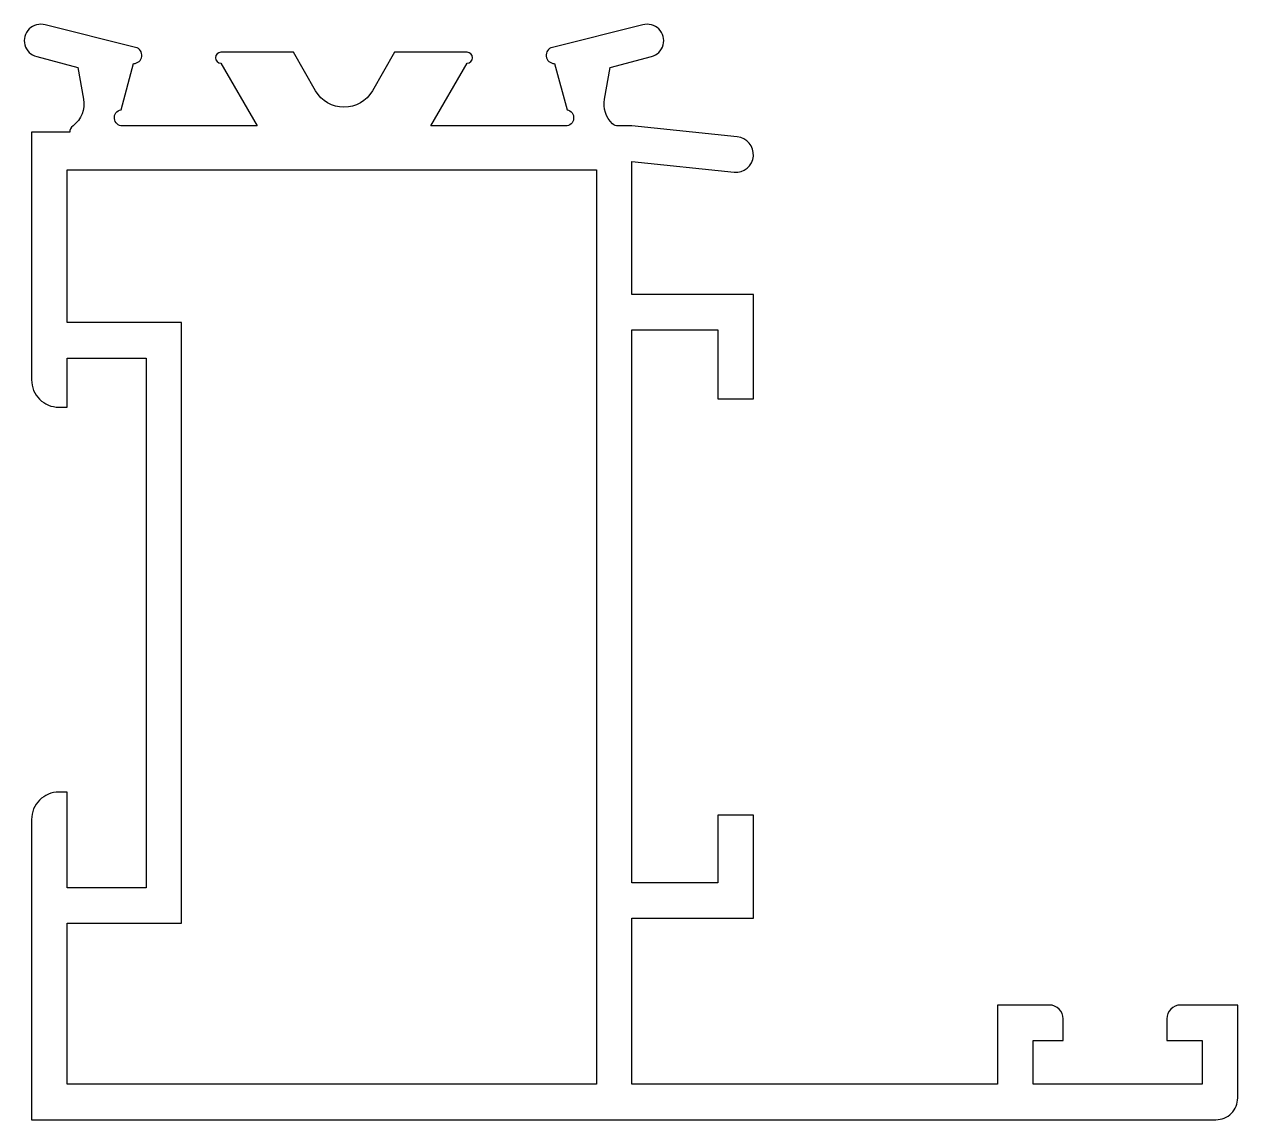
# Model space of a CAD drawing. Extents: x 144.2 to 188.6, y 197.5 to 237.6.
import ezdxf

# ---------------------------------------------------------------- set-up
doc = ezdxf.new("R2010")
doc.units = 0
doc.header["$LTSCALE"] = 15
doc.layers.get('0').update_dxf_attribs({"linetype": 'CONTINUOUS'})

msp = doc.modelspace()

# ---------------------------------------------------------------- linework, layer by layer
at = {"color": 0}
msp.add_lwpolyline([(170.288, 233.461), (166.429, 233.86), (165.926, 233.86, -0.191459), (165.72, 233.942, -0.252901), (165.422, 234.845), (165.63, 236.007), (167.141, 236.404, 1.019099), (166.828, 237.562), (163.514, 236.741, 0.888706), (163.589, 236.15), (164.051, 234.455, -0.910393), (163.995, 233.86), (159.062, 233.86), (160.39, 236.16, 1), (160.39, 236.56), (157.734, 236.56), (156.918, 235.147, -0.57735), (154.839, 235.147), (154.023, 236.56), (151.368, 236.56, 1), (151.368, 236.16), (152.696, 233.86), (147.763, 233.86, -0.910393), (147.707, 234.455), (148.168, 236.15, 0.888706), (148.244, 236.741), (144.929, 237.562, 1.019099), (144.617, 236.404), (146.128, 236.007), (146.335, 234.845, -0.28368), (145.949, 233.868, 0.236508), (145.829, 233.628), (144.429, 233.628), (144.429, 224.56, 0.414214), (145.429, 223.56), (145.729, 223.56), (145.729, 225.36), (148.629, 225.36), (148.629, 205.96), (145.729, 205.96), (145.729, 209.46), (145.429, 209.46, 0.414214), (144.429, 208.46), (144.429, 197.46), (187.829, 197.46, 0.414214), (188.629, 198.26), (188.629, 201.66), (186.529, 201.66, 0.414214), (186.029, 201.16), (186.029, 200.36), (187.329, 200.36), (187.329, 198.76), (181.129, 198.76), (181.129, 200.36), (182.229, 200.36), (182.229, 201.16, 0.414214), (181.729, 201.66), (179.829, 201.66), (179.829, 198.76), (166.429, 198.76), (166.429, 204.843), (170.879, 204.843), (170.879, 208.618), (169.579, 208.618), (169.579, 206.143), (166.429, 206.143), (166.429, 226.393), (169.579, 226.393), (169.579, 223.868), (170.879, 223.868), (170.879, 227.693), (166.429, 227.693), (166.429, 232.555), (170.175, 232.166, 1)], format="xyb", close=True, dxfattribs=at)
msp.add_lwpolyline([(151.729, 232.26), (153.029, 232.26), (165.129, 232.26), (165.129, 198.76), (162.579, 198.76), (145.729, 198.76), (145.729, 204.66), (149.929, 204.66), (149.929, 226.66), (145.729, 226.66), (145.729, 232.26)], close=True, dxfattribs=at)

doc.saveas('drawing.dxf')
